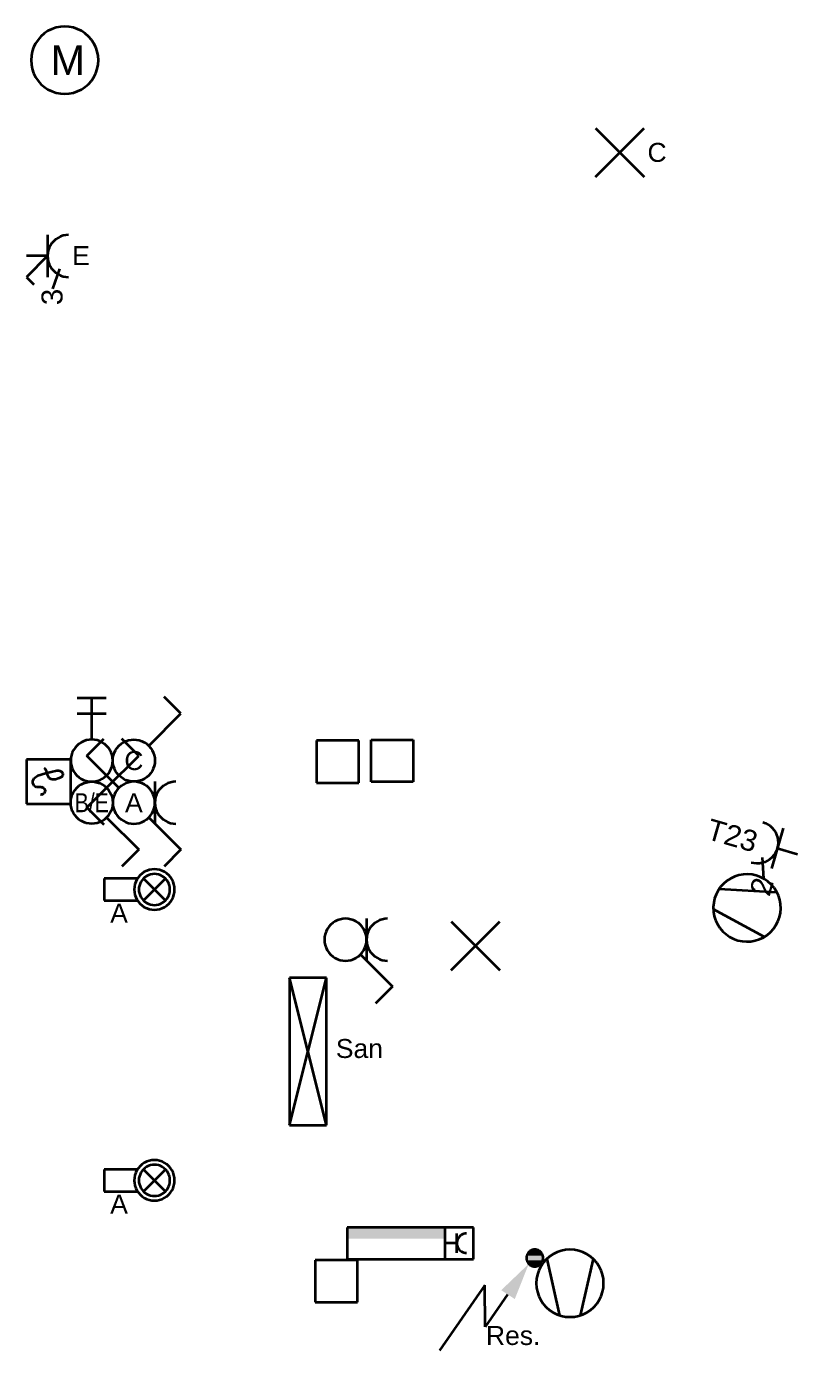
# Model space of a CAD drawing. Extents: x 800 to 1481, y 55 to 490.
# Drawn here: x 1266.3 to 1302.9, y 122.5 to 185.3 of the extents above; entities that cross this region are included whole.
import ezdxf

# ---------------------------------------------------------------- set-up
doc = ezdxf.new("R2010")
doc.units = 0
doc.layers.get('0').update_dxf_attribs({"lineweight": 18})
for name, color, linetype, lineweight, true_color in [('E_Kraft', 1, 'Continuous', 35, 0xff0000), ('E_Licht', 7, 'Continuous', 35, 0x0080ff), ('E_RTH', 5, 'Continuous', 35, 0x0000ff), ('E_Verteilung_HLKS', 5, 'Continuous', 35, 0x0000ff)]:
    doc.layers.add(name, color=color, linetype=linetype, lineweight=lineweight, true_color=true_color)
doc.styles.get("Standard").update_dxf_attribs({"font": 'arial.ttf'})

# ---------------------------------------------------------------- blocks, each defined once
blk = doc.blocks.new('Abzweigdose quadratisch (multi) UP-A0Q9B2HRAY', base_point=(1280.021, 124.756))
at = {"color": 0, "lineweight": -2}
for p, q in [((1280.021, 126.756), (1280.021, 124.756)), ((1282.021, 126.756), (1280.021, 126.756)), ((1282.021, 124.756), (1282.021, 126.756)), ((1280.021, 124.756), (1282.021, 124.756))]:
    blk.add_line(p, q, dxfattribs=at)
blk = doc.blocks.new('Ventilator-A0Q9B2HTAY', base_point=(1290.513, 124.056))
at = {"color": 0, "lineweight": -2}
for p, q in [((1291.313, 127.041), (1291.139, 126.925)), ((1291.501, 127.134), (1291.313, 127.041)), ((1291.699, 127.201), (1291.501, 127.134)), ((1291.904, 127.242), (1291.699, 127.201)), ((1292.113, 127.256), (1291.904, 127.242)), ((1292.322, 127.242), (1292.113, 127.256)), ((1292.527, 127.201), (1292.322, 127.242)), ((1292.725, 127.134), (1292.527, 127.201)), ((1292.913, 127.041), (1292.725, 127.134)), ((1293.087, 126.925), (1292.913, 127.041)), ((1290.727, 126.456), (1290.635, 126.268)), ((1290.844, 126.63), (1290.727, 126.456)), ((1290.982, 126.787), (1290.844, 126.63)), ((1291.139, 126.925), (1290.982, 126.787)), ((1291.018, 126.823), (1291.623, 124.133)), ((1293.208, 126.823), (1292.603, 124.133)), ((1293.244, 126.787), (1293.087, 126.925)), ((1293.382, 126.63), (1293.244, 126.787)), ((1293.499, 126.456), (1293.382, 126.63)), ((1293.591, 126.268), (1293.499, 126.456)), ((1290.527, 125.864), (1290.513, 125.656)), ((1290.567, 126.07), (1290.527, 125.864)), ((1290.635, 126.268), (1290.567, 126.07)), ((1293.658, 126.07), (1293.591, 126.268)), ((1293.699, 125.864), (1293.658, 126.07)), ((1293.713, 125.656), (1293.699, 125.864)), ((1290.513, 125.656), (1290.527, 125.447)), ((1290.527, 125.447), (1290.567, 125.242)), ((1290.567, 125.242), (1290.635, 125.043)), ((1293.591, 125.043), (1293.658, 125.242)), ((1293.658, 125.242), (1293.699, 125.447)), ((1293.699, 125.447), (1293.713, 125.656)), ((1290.635, 125.043), (1290.727, 124.856)), ((1290.727, 124.856), (1290.844, 124.682)), ((1290.844, 124.682), (1290.982, 124.524)), ((1290.982, 124.524), (1291.139, 124.386)), ((1293.087, 124.386), (1293.244, 124.524)), ((1293.244, 124.524), (1293.382, 124.682)), ((1293.382, 124.682), (1293.499, 124.856)), ((1293.499, 124.856), (1293.591, 125.043)), ((1291.139, 124.386), (1291.313, 124.27)), ((1291.313, 124.27), (1291.501, 124.177)), ((1291.501, 124.177), (1291.699, 124.11)), ((1291.699, 124.11), (1291.904, 124.069)), ((1291.904, 124.069), (1292.113, 124.056)), ((1292.113, 124.056), (1292.322, 124.069)), ((1292.322, 124.069), (1292.527, 124.11)), ((1292.527, 124.11), (1292.725, 124.177)), ((1292.725, 124.177), (1292.913, 124.27)), ((1292.913, 124.27), (1293.087, 124.386))]:
    blk.add_line(p, q, dxfattribs=at)
blk = doc.blocks.new('Elektroanschluss-A0Q9B2HVAY', base_point=(1285.913, 122.464))
at = {"color": 0, "lineweight": -2}
for p, q in [((1290.056, 126.959), (1290.046, 126.908)), ((1290.073, 127.009), (1290.056, 126.959)), ((1290.096, 127.056), (1290.073, 127.009)), ((1290.125, 127.099), (1290.096, 127.056)), ((1290.16, 127.138), (1290.125, 127.099)), ((1290.199, 127.173), (1290.16, 127.138)), ((1290.242, 127.202), (1290.199, 127.173)), ((1290.289, 127.225), (1290.242, 127.202)), ((1290.339, 127.242), (1290.289, 127.225)), ((1290.39, 127.252), (1290.339, 127.242)), ((1290.442, 127.256), (1290.39, 127.252)), ((1290.495, 127.252), (1290.442, 127.256)), ((1290.546, 127.242), (1290.495, 127.252)), ((1290.595, 127.225), (1290.546, 127.242)), ((1290.642, 127.202), (1290.595, 127.225)), ((1290.686, 127.173), (1290.642, 127.202)), ((1290.725, 127.138), (1290.686, 127.173)), ((1290.76, 127.099), (1290.725, 127.138)), ((1290.789, 127.056), (1290.76, 127.099)), ((1290.812, 127.009), (1290.789, 127.056)), ((1290.829, 126.959), (1290.812, 127.009)), ((1290.839, 126.908), (1290.829, 126.959)), ((1290.046, 126.908), (1290.042, 126.856)), ((1290.042, 126.856), (1290.046, 126.803)), ((1290.046, 126.803), (1290.056, 126.752)), ((1290.056, 126.752), (1290.073, 126.703)), ((1290.073, 126.703), (1290.096, 126.656)), ((1290.096, 126.656), (1290.125, 126.612)), ((1290.125, 126.612), (1290.16, 126.573)), ((1290.16, 126.573), (1290.199, 126.538)), ((1290.199, 126.538), (1290.242, 126.509)), ((1290.242, 126.509), (1290.289, 126.486)), ((1290.289, 126.486), (1290.339, 126.469)), ((1290.339, 126.469), (1290.39, 126.459)), ((1290.39, 126.459), (1290.442, 126.456)), ((1290.442, 126.456), (1290.495, 126.459)), ((1290.495, 126.459), (1290.546, 126.469)), ((1290.546, 126.469), (1290.595, 126.486)), ((1290.595, 126.486), (1290.642, 126.509)), ((1290.642, 126.509), (1290.686, 126.538)), ((1290.686, 126.538), (1290.725, 126.573)), ((1290.725, 126.573), (1290.76, 126.612)), ((1290.76, 126.612), (1290.789, 126.656)), ((1290.789, 126.656), (1290.812, 126.703)), ((1290.812, 126.703), (1290.829, 126.752)), ((1290.829, 126.752), (1290.839, 126.803)), ((1290.842, 126.856), (1290.839, 126.908)), ((1290.839, 126.803), (1290.842, 126.856)), ((1288.073, 125.565), (1285.913, 122.464)), ((1288.087, 123.589), (1288.073, 125.565)), ((1289.153, 125.119), (1288.087, 123.589))]:
    blk.add_line(p, q, dxfattribs=at)
for points in [[(1290.842, 126.856), (1290.042, 126.856), (1290.829, 126.959)], [(1290.042, 126.856), (1290.829, 126.959), (1290.056, 126.959)], [(1290.829, 126.959), (1290.056, 126.959), (1290.789, 127.056)], [(1290.056, 126.959), (1290.789, 127.056), (1290.096, 127.056)], [(1290.829, 126.959), (1290.056, 126.959), (1290.829, 126.959)], [(1290.056, 126.959), (1290.829, 126.959), (1290.056, 126.959)], [(1290.789, 127.056), (1290.096, 127.056), (1290.725, 127.138)], [(1290.096, 127.056), (1290.725, 127.138), (1290.16, 127.138)], [(1290.789, 127.056), (1290.096, 127.056), (1290.789, 127.056)], [(1290.096, 127.056), (1290.789, 127.056), (1290.096, 127.056)], [(1290.725, 127.138), (1290.16, 127.138), (1290.642, 127.202)], [(1290.16, 127.138), (1290.642, 127.202), (1290.242, 127.202)], [(1290.725, 127.138), (1290.16, 127.138), (1290.725, 127.138)], [(1290.16, 127.138), (1290.725, 127.138), (1290.16, 127.138)], [(1290.642, 127.202), (1290.242, 127.202), (1290.546, 127.242)], [(1290.242, 127.202), (1290.546, 127.242), (1290.339, 127.242)], [(1290.642, 127.202), (1290.242, 127.202), (1290.642, 127.202)], [(1290.242, 127.202), (1290.642, 127.202), (1290.242, 127.202)], [(1290.546, 127.242), (1290.339, 127.242), (1290.442, 127.256)], [(1290.546, 127.242), (1290.339, 127.242), (1290.546, 127.242)], [(1290.339, 127.242), (1290.546, 127.242), (1290.339, 127.242)], [(1289.662, 125.329), (1288.851, 125.329), (1290.158, 126.58)], [(1290.056, 126.752), (1290.842, 126.856), (1290.042, 126.856)], [(1290.842, 126.856), (1290.042, 126.856), (1290.842, 126.856)], [(1290.042, 126.856), (1290.842, 126.856), (1290.042, 126.856)], [(1290.829, 126.752), (1290.056, 126.752), (1290.842, 126.856)], [(1290.096, 126.656), (1290.829, 126.752), (1290.056, 126.752)], [(1290.829, 126.752), (1290.056, 126.752), (1290.829, 126.752)], [(1290.056, 126.752), (1290.829, 126.752), (1290.056, 126.752)], [(1290.789, 126.656), (1290.096, 126.656), (1290.829, 126.752)], [(1290.16, 126.573), (1290.789, 126.656), (1290.096, 126.656)], [(1290.789, 126.656), (1290.096, 126.656), (1290.789, 126.656)], [(1290.096, 126.656), (1290.789, 126.656), (1290.096, 126.656)], [(1290.725, 126.573), (1290.16, 126.573), (1290.789, 126.656)], [(1290.242, 126.509), (1290.725, 126.573), (1290.16, 126.573)], [(1290.725, 126.573), (1290.16, 126.573), (1290.725, 126.573)], [(1290.16, 126.573), (1290.725, 126.573), (1290.16, 126.573)], [(1290.642, 126.509), (1290.242, 126.509), (1290.725, 126.573)], [(1290.339, 126.469), (1290.642, 126.509), (1290.242, 126.509)], [(1290.642, 126.509), (1290.242, 126.509), (1290.642, 126.509)], [(1290.242, 126.509), (1290.642, 126.509), (1290.242, 126.509)], [(1290.546, 126.469), (1290.339, 126.469), (1290.642, 126.509)], [(1290.442, 126.456), (1290.546, 126.469), (1290.339, 126.469)], [(1290.546, 126.469), (1290.339, 126.469), (1290.546, 126.469)], [(1290.339, 126.469), (1290.546, 126.469), (1290.339, 126.469)], [(1289.493, 124.905), (1289.662, 125.329), (1288.851, 125.329)]]:
    blk.add_solid(points, dxfattribs=at)
blk = doc.blocks.new('Bauteilbeschriftung-A0Q9B2HXAY', base_point=(1288.125, 122.726))
at = {"color": 0, "linetype": 'ByBlock', "lineweight": -2, "ltscale": 0.35, "insert": (1288.124, 123.626), "char_height": 0.9, "attachment_point": 1}
blk.add_mtext('{\\fArial;Res.}', dxfattribs=at)
blk = doc.blocks.new('Spiegelschrank mit Steckdose R.-A0Q9B2HZAY', base_point=(1281.536, 126.806))
at = {"color": 0, "lineweight": -2}
for p, q in [((1287.536, 128.306), (1281.536, 128.306)), ((1281.536, 128.306), (1281.536, 126.806)), ((1286.186, 126.806), (1286.186, 128.306)), ((1287.536, 126.806), (1287.536, 128.306)), ((1286.736, 127.096), (1286.736, 128.015)), ((1286.74, 127.616), (1286.736, 127.556)), ((1286.752, 127.675), (1286.74, 127.616)), ((1286.771, 127.732), (1286.752, 127.675)), ((1286.797, 127.786), (1286.771, 127.732)), ((1286.831, 127.836), (1286.797, 127.786)), ((1286.871, 127.881), (1286.831, 127.836)), ((1286.916, 127.92), (1286.871, 127.881)), ((1286.966, 127.954), (1286.916, 127.92)), ((1287.02, 127.98), (1286.966, 127.954)), ((1287.077, 128), (1287.02, 127.98)), ((1287.136, 128.012), (1287.077, 128)), ((1287.196, 128.015), (1287.136, 128.012)), ((1286.736, 127.556), (1286.186, 127.556)), ((1286.736, 127.556), (1286.74, 127.496)), ((1286.74, 127.496), (1286.752, 127.437)), ((1286.752, 127.437), (1286.771, 127.38)), ((1286.771, 127.38), (1286.797, 127.326)), ((1286.797, 127.326), (1286.831, 127.276)), ((1286.831, 127.276), (1286.871, 127.23)), ((1286.871, 127.23), (1286.916, 127.191)), ((1286.916, 127.191), (1286.966, 127.157)), ((1286.966, 127.157), (1287.02, 127.131)), ((1287.02, 127.131), (1287.077, 127.111)), ((1287.077, 127.111), (1287.136, 127.1)), ((1287.136, 127.1), (1287.196, 127.096)), ((1281.536, 126.806), (1287.536, 126.806))]:
    blk.add_line(p, q, dxfattribs=at)
for points in [[(1286.186, 127.774), (1281.536, 127.774), (1286.186, 128.306)], [(1281.536, 127.774), (1286.186, 128.306), (1281.536, 128.306)], [(1286.186, 128.306), (1281.536, 128.306), (1281.536, 128.306)], [(1286.186, 127.774), (1286.186, 127.774), (1281.536, 127.774)]]:
    blk.add_solid(points, dxfattribs=at)
blk = doc.blocks.new('Deckenauslass-A0Q9B2ITAY', base_point=(1293.325, 178.169))
at = {"color": 0, "lineweight": -2}
for p, q in [((1293.325, 178.169), (1295.633, 180.477)), ((1293.325, 180.477), (1295.633, 178.169))]:
    blk.add_line(p, q, dxfattribs=at)
blk = doc.blocks.new('Bauteilbeschriftung-A0Q9B2IVAY', base_point=(1295.795, 178.883))
at = {"color": 0, "linetype": 'ByBlock', "lineweight": -2, "ltscale": 0.35, "insert": (1295.795, 179.783), "char_height": 0.9, "attachment_point": 1}
blk.add_mtext('{\\fArial;C}', dxfattribs=at)
blk = doc.blocks.new('Motor allgemein-A0Q9B2IXAY', base_point=(1266.524, 182.109))
at = {"color": 0, "linetype": 'ByBlock', "lineweight": -2, "ltscale": 0.35}
for p, q in [((1266.993, 184.84), (1266.855, 184.683)), ((1267.15, 184.978), (1266.993, 184.84)), ((1267.324, 185.095), (1267.15, 184.978)), ((1267.512, 185.187), (1267.324, 185.095)), ((1267.71, 185.254), (1267.512, 185.187)), ((1267.915, 185.295), (1267.71, 185.254)), ((1268.124, 185.309), (1267.915, 185.295)), ((1268.333, 185.295), (1268.124, 185.309)), ((1268.538, 185.254), (1268.333, 185.295)), ((1268.736, 185.187), (1268.538, 185.254)), ((1268.924, 185.095), (1268.736, 185.187)), ((1269.098, 184.978), (1268.924, 185.095)), ((1269.255, 184.84), (1269.098, 184.978)), ((1269.393, 184.683), (1269.255, 184.84)), ((1266.646, 184.321), (1266.578, 184.123)), ((1266.738, 184.509), (1266.646, 184.321)), ((1266.855, 184.683), (1266.738, 184.509)), ((1269.51, 184.509), (1269.393, 184.683)), ((1269.602, 184.321), (1269.51, 184.509)), ((1269.669, 184.123), (1269.602, 184.321)), ((1266.538, 183.918), (1266.524, 183.709)), ((1266.524, 183.709), (1266.538, 183.5)), ((1266.578, 184.123), (1266.538, 183.918)), ((1269.71, 183.918), (1269.669, 184.123)), ((1269.724, 183.709), (1269.71, 183.918)), ((1269.71, 183.5), (1269.724, 183.709)), ((1266.538, 183.5), (1266.578, 183.295)), ((1266.578, 183.295), (1266.646, 183.097)), ((1266.646, 183.097), (1266.738, 182.909)), ((1266.738, 182.909), (1266.855, 182.735)), ((1269.393, 182.735), (1269.51, 182.909)), ((1269.51, 182.909), (1269.602, 183.097)), ((1269.602, 183.097), (1269.669, 183.295)), ((1269.669, 183.295), (1269.71, 183.5)), ((1266.855, 182.735), (1266.993, 182.578)), ((1266.993, 182.578), (1267.15, 182.44)), ((1267.15, 182.44), (1267.324, 182.323)), ((1267.324, 182.323), (1267.512, 182.231)), ((1268.736, 182.231), (1268.924, 182.323)), ((1268.924, 182.323), (1269.098, 182.44)), ((1269.098, 182.44), (1269.255, 182.578)), ((1269.255, 182.578), (1269.393, 182.735)), ((1267.512, 182.231), (1267.71, 182.164)), ((1267.71, 182.164), (1267.915, 182.123)), ((1267.915, 182.123), (1268.124, 182.109)), ((1268.124, 182.109), (1268.333, 182.123)), ((1268.333, 182.123), (1268.538, 182.164)), ((1268.538, 182.164), (1268.736, 182.231))]:
    blk.add_line(p, q, dxfattribs=at)
at = {"color": 0, "linetype": 'ByBlock', "lineweight": -2, "ltscale": 0.35, "insert": (1267.454, 184.409), "char_height": 1.4, "attachment_point": 1}
blk.add_mtext('{\\fArial;M}', dxfattribs=at)
blk = doc.blocks.new('LED-Deckenleuchte mit Trafotunnel-A0Q9B2JJAY', base_point=(1270.001, 143.386))
at = {"color": 0, "linetype": 'ByBlock', "lineweight": -2, "ltscale": 0.35}
for p, q in [((1271.9, 145.178), (1271.796, 145.108)), ((1272.013, 145.234), (1271.9, 145.178)), ((1272.132, 145.274), (1272.013, 145.234)), ((1272.255, 145.298), (1272.132, 145.274)), ((1272.38, 145.307), (1272.255, 145.298)), ((1272.506, 145.298), (1272.38, 145.307)), ((1272.629, 145.274), (1272.506, 145.298)), ((1272.748, 145.234), (1272.629, 145.274)), ((1272.861, 145.178), (1272.748, 145.234)), ((1272.965, 145.108), (1272.861, 145.178)), ((1271.575, 144.869), (1270.001, 144.869)), ((1270.001, 144.869), (1270.001, 143.824)), ((1271.453, 144.595), (1271.428, 144.472)), ((1271.493, 144.714), (1271.453, 144.595)), ((1271.549, 144.827), (1271.493, 144.714)), ((1271.619, 144.931), (1271.549, 144.827)), ((1271.701, 145.025), (1271.619, 144.931)), ((1271.698, 144.629), (1271.667, 144.538)), ((1271.741, 144.716), (1271.698, 144.629)), ((1271.796, 145.108), (1271.701, 145.025)), ((1271.795, 144.796), (1271.741, 144.716)), ((1271.858, 144.869), (1271.795, 144.796)), ((1271.931, 144.932), (1271.858, 144.869)), ((1271.858, 144.869), (1272.903, 143.824)), ((1271.858, 143.824), (1272.903, 144.869)), ((1272.011, 144.986), (1271.931, 144.932)), ((1272.098, 145.029), (1272.011, 144.986)), ((1272.189, 145.06), (1272.098, 145.029)), ((1272.284, 145.079), (1272.189, 145.06)), ((1272.38, 145.085), (1272.284, 145.079)), ((1272.477, 145.079), (1272.38, 145.085)), ((1272.572, 145.06), (1272.477, 145.079)), ((1272.663, 145.029), (1272.572, 145.06)), ((1272.75, 144.986), (1272.663, 145.029)), ((1272.83, 144.932), (1272.75, 144.986)), ((1272.903, 144.869), (1272.83, 144.932)), ((1272.966, 144.796), (1272.903, 144.869)), ((1273.059, 145.025), (1272.965, 145.108)), ((1273.02, 144.716), (1272.966, 144.796)), ((1273.063, 144.629), (1273.02, 144.716)), ((1273.142, 144.931), (1273.059, 145.025)), ((1273.094, 144.538), (1273.063, 144.629)), ((1273.212, 144.827), (1273.142, 144.931)), ((1273.268, 144.714), (1273.212, 144.827)), ((1273.308, 144.595), (1273.268, 144.714)), ((1273.332, 144.472), (1273.308, 144.595)), ((1271.428, 144.472), (1271.42, 144.346)), ((1271.42, 144.346), (1271.428, 144.221)), ((1271.428, 144.221), (1271.453, 144.098)), ((1271.453, 144.098), (1271.493, 143.979)), ((1271.493, 143.979), (1271.549, 143.866)), ((1271.648, 144.443), (1271.642, 144.346)), ((1271.642, 144.346), (1271.648, 144.25)), ((1271.667, 144.538), (1271.648, 144.443)), ((1271.648, 144.25), (1271.667, 144.155)), ((1271.667, 144.155), (1271.698, 144.064)), ((1271.698, 144.064), (1271.741, 143.977)), ((1271.741, 143.977), (1271.795, 143.897)), ((1272.966, 143.897), (1273.02, 143.977)), ((1273.02, 143.977), (1273.063, 144.064)), ((1273.063, 144.064), (1273.094, 144.155)), ((1273.113, 144.443), (1273.094, 144.538)), ((1273.094, 144.155), (1273.113, 144.25)), ((1273.119, 144.346), (1273.113, 144.443)), ((1273.113, 144.25), (1273.119, 144.346)), ((1273.212, 143.866), (1273.268, 143.979)), ((1273.268, 143.979), (1273.308, 144.098)), ((1273.308, 144.098), (1273.332, 144.221)), ((1273.341, 144.346), (1273.332, 144.472)), ((1273.332, 144.221), (1273.341, 144.346)), ((1270.001, 143.824), (1271.575, 143.824)), ((1271.549, 143.866), (1271.619, 143.762)), ((1271.619, 143.762), (1271.701, 143.667)), ((1271.701, 143.667), (1271.796, 143.585)), ((1271.795, 143.897), (1271.858, 143.824)), ((1271.796, 143.585), (1271.9, 143.515)), ((1271.858, 143.824), (1271.931, 143.761)), ((1271.9, 143.515), (1272.013, 143.459)), ((1271.931, 143.761), (1272.011, 143.707)), ((1272.011, 143.707), (1272.098, 143.664)), ((1272.013, 143.459), (1272.132, 143.419)), ((1272.098, 143.664), (1272.189, 143.633)), ((1272.132, 143.419), (1272.255, 143.394)), ((1272.189, 143.633), (1272.284, 143.614)), ((1272.255, 143.394), (1272.38, 143.386)), ((1272.284, 143.614), (1272.38, 143.608)), ((1272.38, 143.608), (1272.477, 143.614)), ((1272.38, 143.386), (1272.506, 143.394)), ((1272.477, 143.614), (1272.572, 143.633)), ((1272.506, 143.394), (1272.629, 143.419)), ((1272.572, 143.633), (1272.663, 143.664)), ((1272.629, 143.419), (1272.748, 143.459)), ((1272.663, 143.664), (1272.75, 143.707)), ((1272.748, 143.459), (1272.861, 143.515)), ((1272.75, 143.707), (1272.83, 143.761)), ((1272.83, 143.761), (1272.903, 143.824)), ((1272.861, 143.515), (1272.965, 143.585)), ((1272.903, 143.824), (1272.966, 143.897)), ((1272.965, 143.585), (1273.059, 143.667)), ((1273.059, 143.667), (1273.142, 143.762)), ((1273.142, 143.762), (1273.212, 143.866))]:
    blk.add_line(p, q, dxfattribs=at)
blk = doc.blocks.new('Bauteilbeschriftung-A0Q9B2JLAY', base_point=(1270.282, 142.771))
at = {"color": 0, "linetype": 'ByBlock', "lineweight": -2, "ltscale": 0.35, "insert": (1270.282, 143.671), "char_height": 0.9, "attachment_point": 1}
blk.add_mtext('{\\fArial;A}', dxfattribs=at)
blk = doc.blocks.new('LED-Deckenleuchte mit Trafotunnel-A0Q9B2JNAY', base_point=(1270.001, 129.581))
at = {"color": 0, "linetype": 'ByBlock', "lineweight": -2, "ltscale": 0.35}
for p, q in [((1271.9, 131.373), (1271.796, 131.303)), ((1272.013, 131.428), (1271.9, 131.373)), ((1272.132, 131.469), (1272.013, 131.428)), ((1272.255, 131.493), (1272.132, 131.469)), ((1272.38, 131.501), (1272.255, 131.493)), ((1272.506, 131.493), (1272.38, 131.501)), ((1272.629, 131.469), (1272.506, 131.493)), ((1272.748, 131.428), (1272.629, 131.469)), ((1272.861, 131.373), (1272.748, 131.428)), ((1272.965, 131.303), (1272.861, 131.373)), ((1271.575, 131.063), (1270.001, 131.063)), ((1270.001, 131.063), (1270.001, 130.019)), ((1271.453, 130.79), (1271.428, 130.667)), ((1271.493, 130.909), (1271.453, 130.79)), ((1271.549, 131.021), (1271.493, 130.909)), ((1271.619, 131.126), (1271.549, 131.021)), ((1271.701, 131.22), (1271.619, 131.126)), ((1271.667, 130.732), (1271.648, 130.638)), ((1271.698, 130.824), (1271.667, 130.732)), ((1271.741, 130.91), (1271.698, 130.824)), ((1271.796, 131.303), (1271.701, 131.22)), ((1271.795, 130.991), (1271.741, 130.91)), ((1271.858, 131.063), (1271.795, 130.991)), ((1271.931, 131.127), (1271.858, 131.063)), ((1271.858, 131.063), (1272.903, 130.019)), ((1271.858, 130.019), (1272.903, 131.063)), ((1272.011, 131.181), (1271.931, 131.127)), ((1272.098, 131.224), (1272.011, 131.181)), ((1272.189, 131.255), (1272.098, 131.224)), ((1272.284, 131.273), (1272.189, 131.255)), ((1272.38, 131.28), (1272.284, 131.273)), ((1272.477, 131.273), (1272.38, 131.28)), ((1272.572, 131.255), (1272.477, 131.273)), ((1272.663, 131.224), (1272.572, 131.255)), ((1272.75, 131.181), (1272.663, 131.224)), ((1272.83, 131.127), (1272.75, 131.181)), ((1272.903, 131.063), (1272.83, 131.127)), ((1272.966, 130.991), (1272.903, 131.063)), ((1273.059, 131.22), (1272.965, 131.303)), ((1273.02, 130.91), (1272.966, 130.991)), ((1273.063, 130.824), (1273.02, 130.91)), ((1273.142, 131.126), (1273.059, 131.22)), ((1273.094, 130.732), (1273.063, 130.824)), ((1273.113, 130.638), (1273.094, 130.732)), ((1273.212, 131.021), (1273.142, 131.126)), ((1273.268, 130.909), (1273.212, 131.021)), ((1273.308, 130.79), (1273.268, 130.909)), ((1273.332, 130.667), (1273.308, 130.79)), ((1271.428, 130.667), (1271.42, 130.541)), ((1271.42, 130.541), (1271.428, 130.416)), ((1271.428, 130.416), (1271.453, 130.293)), ((1271.453, 130.293), (1271.493, 130.174)), ((1271.493, 130.174), (1271.549, 130.061)), ((1271.648, 130.638), (1271.642, 130.541)), ((1271.642, 130.541), (1271.648, 130.445)), ((1271.648, 130.445), (1271.667, 130.35)), ((1271.667, 130.35), (1271.698, 130.259)), ((1271.698, 130.259), (1271.741, 130.172)), ((1271.741, 130.172), (1271.795, 130.092)), ((1271.795, 130.092), (1271.858, 130.019)), ((1272.903, 130.019), (1272.966, 130.092)), ((1272.966, 130.092), (1273.02, 130.172)), ((1273.02, 130.172), (1273.063, 130.259)), ((1273.063, 130.259), (1273.094, 130.35)), ((1273.094, 130.35), (1273.113, 130.445)), ((1273.119, 130.541), (1273.113, 130.638)), ((1273.113, 130.445), (1273.119, 130.541)), ((1273.212, 130.061), (1273.268, 130.174)), ((1273.268, 130.174), (1273.308, 130.293)), ((1273.308, 130.293), (1273.332, 130.416)), ((1273.341, 130.541), (1273.332, 130.667)), ((1273.332, 130.416), (1273.341, 130.541)), ((1270.001, 130.019), (1271.575, 130.019)), ((1271.549, 130.061), (1271.619, 129.957)), ((1271.619, 129.957), (1271.701, 129.862)), ((1271.701, 129.862), (1271.796, 129.779)), ((1271.796, 129.779), (1271.9, 129.71)), ((1271.858, 130.019), (1271.931, 129.955)), ((1271.9, 129.71), (1272.013, 129.654)), ((1271.931, 129.955), (1272.011, 129.902)), ((1272.011, 129.902), (1272.098, 129.859)), ((1272.013, 129.654), (1272.132, 129.614)), ((1272.098, 129.859), (1272.189, 129.828)), ((1272.132, 129.614), (1272.255, 129.589)), ((1272.189, 129.828), (1272.284, 129.809)), ((1272.255, 129.589), (1272.38, 129.581)), ((1272.284, 129.809), (1272.38, 129.803)), ((1272.38, 129.803), (1272.477, 129.809)), ((1272.38, 129.581), (1272.506, 129.589)), ((1272.477, 129.809), (1272.572, 129.828)), ((1272.506, 129.589), (1272.629, 129.614)), ((1272.572, 129.828), (1272.663, 129.859)), ((1272.629, 129.614), (1272.748, 129.654)), ((1272.663, 129.859), (1272.75, 129.902)), ((1272.748, 129.654), (1272.861, 129.71)), ((1272.75, 129.902), (1272.83, 129.955)), ((1272.83, 129.955), (1272.903, 130.019)), ((1272.861, 129.71), (1272.965, 129.779)), ((1272.965, 129.779), (1273.059, 129.862)), ((1273.059, 129.862), (1273.142, 129.957)), ((1273.142, 129.957), (1273.212, 130.061))]:
    blk.add_line(p, q, dxfattribs=at)
blk = doc.blocks.new('Bauteilbeschriftung-A0Q9B2JPAY', base_point=(1270.282, 128.966))
at = {"color": 0, "linetype": 'ByBlock', "lineweight": -2, "ltscale": 0.35, "insert": (1270.282, 129.866), "char_height": 0.9, "attachment_point": 1}
blk.add_mtext('{\\fArial;A}', dxfattribs=at)
blk = doc.blocks.new('Temperaturmelder_ UP-A0Q9B2K1AY', base_point=(1266.305, 148.415))
at = {"color": 0, "linetype": 'ByBlock', "lineweight": -2, "ltscale": 0.35}
for p, q in [((1266.305, 150.515), (1266.305, 148.415)), ((1268.405, 150.515), (1266.305, 150.515)), ((1268.405, 148.415), (1268.405, 150.515)), ((1266.605, 149.51), (1266.665, 149.63)), ((1266.665, 149.63), (1266.845, 149.75)), ((1266.845, 149.75), (1267.205, 149.87)), ((1267.205, 150.05), (1267.145, 150.11)), ((1267.265, 149.93), (1267.205, 150.05)), ((1267.205, 149.87), (1267.745, 149.99)), ((1267.325, 149.75), (1267.265, 149.93)), ((1267.385, 149.63), (1267.325, 149.75)), ((1267.505, 149.57), (1267.385, 149.63)), ((1267.865, 149.63), (1267.685, 149.57)), ((1267.745, 149.99), (1267.865, 149.99)), ((1267.865, 149.99), (1267.985, 149.93)), ((1267.985, 149.69), (1267.865, 149.63)), ((1267.985, 149.93), (1268.029, 149.844)), ((1268.029, 149.777), (1267.985, 149.69)), ((1268.029, 149.844), (1268.033, 149.835)), ((1268.033, 149.786), (1268.029, 149.777)), ((1268.033, 149.835), (1268.035, 149.825)), ((1268.035, 149.796), (1268.033, 149.786)), ((1268.035, 149.825), (1268.036, 149.815)), ((1268.036, 149.805), (1268.035, 149.796)), ((1268.036, 149.815), (1268.036, 149.805)), ((1266.605, 149.39), (1266.605, 149.51)), ((1266.665, 149.27), (1266.605, 149.39)), ((1266.785, 149.21), (1266.665, 149.27)), ((1267.008, 149.21), (1266.785, 149.21)), ((1267.008, 149.21), (1267.016, 149.21)), ((1267.016, 149.21), (1267.025, 149.208)), ((1267.025, 149.208), (1267.033, 149.206)), ((1267.033, 149.206), (1267.041, 149.202)), ((1267.129, 149.159), (1267.041, 149.202)), ((1267.129, 149.159), (1267.135, 149.155)), ((1267.135, 149.155), (1267.141, 149.151)), ((1267.141, 149.151), (1267.146, 149.146)), ((1267.146, 149.146), (1267.15, 149.14)), ((1267.15, 149.14), (1267.154, 149.134)), ((1267.193, 149.056), (1267.154, 149.134)), ((1267.154, 148.927), (1267.193, 149.005)), ((1267.193, 149.056), (1267.196, 149.049)), ((1267.196, 149.012), (1267.193, 149.005)), ((1267.196, 149.049), (1267.198, 149.041)), ((1267.198, 149.019), (1267.196, 149.012)), ((1267.198, 149.041), (1267.199, 149.034)), ((1267.199, 149.027), (1267.198, 149.019)), ((1267.199, 149.034), (1267.199, 149.027)), ((1267.685, 149.57), (1267.505, 149.57)), ((1266.305, 148.415), (1268.405, 148.415)), ((1266.965, 148.85), (1267.008, 148.85)), ((1267.016, 148.851), (1267.008, 148.85)), ((1267.025, 148.852), (1267.016, 148.851)), ((1267.033, 148.855), (1267.025, 148.852)), ((1267.041, 148.858), (1267.033, 148.855)), ((1267.041, 148.858), (1267.129, 148.902)), ((1267.135, 148.906), (1267.129, 148.902)), ((1267.141, 148.91), (1267.135, 148.906)), ((1267.146, 148.915), (1267.141, 148.91)), ((1267.15, 148.921), (1267.146, 148.915)), ((1267.154, 148.927), (1267.15, 148.921))]:
    blk.add_line(p, q, dxfattribs=at)
blk = doc.blocks.new('Storentaster_ UP-A0Q9B2K3AY', base_point=(1268.405, 149.465))
at = {"color": 0, "lineweight": -2}
for p, q in [((1268.715, 153.441), (1270.095, 153.441)), ((1269.405, 151.465), (1269.405, 153.441)), ((1268.715, 152.7), (1270.095, 152.7)), ((1269.405, 151.465), (1269.275, 151.457)), ((1269.536, 151.457), (1269.405, 151.465)), ((1268.482, 150.848), (1268.44, 150.724)), ((1268.539, 150.965), (1268.482, 150.848)), ((1268.612, 151.074), (1268.539, 150.965)), ((1268.698, 151.172), (1268.612, 151.074)), ((1268.797, 151.259), (1268.698, 151.172)), ((1268.905, 151.331), (1268.797, 151.259)), ((1269.023, 151.389), (1268.905, 151.331)), ((1269.147, 151.431), (1269.023, 151.389)), ((1269.275, 151.457), (1269.147, 151.431)), ((1269.664, 151.431), (1269.536, 151.457)), ((1269.788, 151.389), (1269.664, 151.431)), ((1269.905, 151.331), (1269.788, 151.389)), ((1270.014, 151.259), (1269.905, 151.331)), ((1270.113, 151.172), (1270.014, 151.259)), ((1270.199, 151.074), (1270.113, 151.172)), ((1270.271, 150.965), (1270.199, 151.074)), ((1270.329, 150.848), (1270.271, 150.965)), ((1270.371, 150.724), (1270.329, 150.848)), ((1268.414, 150.596), (1268.405, 150.465)), ((1268.405, 150.465), (1268.414, 150.335)), ((1268.44, 150.724), (1268.414, 150.596)), ((1268.414, 150.335), (1268.44, 150.207)), ((1268.44, 150.207), (1268.482, 150.083)), ((1270.329, 150.083), (1270.371, 150.207)), ((1270.397, 150.596), (1270.371, 150.724)), ((1270.371, 150.207), (1270.397, 150.335)), ((1270.405, 150.465), (1270.397, 150.596)), ((1270.397, 150.335), (1270.405, 150.465)), ((1268.482, 150.083), (1268.539, 149.965)), ((1268.539, 149.965), (1268.612, 149.857)), ((1268.612, 149.857), (1268.698, 149.758)), ((1268.698, 149.758), (1268.797, 149.672)), ((1268.797, 149.672), (1268.905, 149.599)), ((1268.905, 149.599), (1269.023, 149.542)), ((1269.788, 149.542), (1269.905, 149.599)), ((1269.905, 149.599), (1270.014, 149.672)), ((1270.014, 149.672), (1270.113, 149.758)), ((1270.113, 149.758), (1270.199, 149.857)), ((1270.199, 149.857), (1270.271, 149.965)), ((1270.271, 149.965), (1270.329, 150.083)), ((1269.023, 149.542), (1269.147, 149.499)), ((1269.147, 149.499), (1269.275, 149.474)), ((1269.275, 149.474), (1269.405, 149.465)), ((1269.405, 149.465), (1269.536, 149.474)), ((1269.536, 149.474), (1269.664, 149.499)), ((1269.664, 149.499), (1269.788, 149.542))]:
    blk.add_line(p, q, dxfattribs=at)
blk = doc.blocks.new('Schalter_ Schema 3_ UP-A0Q9B2K5AY', base_point=(1269.177, 147.439))
at = {"color": 0, "linetype": 'ByBlock', "lineweight": -2, "ltscale": 0.35}
for p, q in [((1273.634, 152.694), (1272.836, 153.491)), ((1272.112, 151.172), (1273.634, 152.694)), ((1271.275, 151.457), (1271.405, 151.465)), ((1271.405, 151.465), (1271.536, 151.457)), ((1270.44, 150.724), (1270.482, 150.848)), ((1270.482, 150.848), (1270.539, 150.965)), ((1270.539, 150.965), (1270.612, 151.074)), ((1270.612, 151.074), (1270.698, 151.172)), ((1270.698, 151.172), (1270.797, 151.259)), ((1270.797, 151.259), (1270.905, 151.331)), ((1270.905, 151.331), (1271.023, 151.389)), ((1271.023, 151.389), (1271.147, 151.431)), ((1271.147, 151.431), (1271.275, 151.457)), ((1271.536, 151.457), (1271.664, 151.431)), ((1271.664, 151.431), (1271.788, 151.389)), ((1271.788, 151.389), (1271.905, 151.331)), ((1271.905, 151.331), (1272.014, 151.259)), ((1272.014, 151.259), (1272.113, 151.172)), ((1272.113, 151.172), (1272.199, 151.074)), ((1272.199, 151.074), (1272.271, 150.965)), ((1272.271, 150.965), (1272.329, 150.848)), ((1272.329, 150.848), (1272.371, 150.724)), ((1270.405, 150.465), (1270.414, 150.596)), ((1270.414, 150.335), (1270.405, 150.465)), ((1270.414, 150.596), (1270.44, 150.724)), ((1270.44, 150.207), (1270.414, 150.335)), ((1270.482, 150.083), (1270.44, 150.207)), ((1272.371, 150.207), (1272.329, 150.083)), ((1272.371, 150.724), (1272.397, 150.596)), ((1272.397, 150.335), (1272.371, 150.207)), ((1272.397, 150.596), (1272.405, 150.465)), ((1272.405, 150.465), (1272.397, 150.335)), ((1270.698, 149.758), (1269.177, 148.237)), ((1270.539, 149.965), (1270.482, 150.083)), ((1270.612, 149.857), (1270.539, 149.965)), ((1270.698, 149.758), (1270.612, 149.857)), ((1270.797, 149.672), (1270.698, 149.758)), ((1270.905, 149.599), (1270.797, 149.672)), ((1271.023, 149.542), (1270.905, 149.599)), ((1271.905, 149.599), (1271.788, 149.542)), ((1272.014, 149.672), (1271.905, 149.599)), ((1272.113, 149.758), (1272.014, 149.672)), ((1272.199, 149.857), (1272.113, 149.758)), ((1272.271, 149.965), (1272.199, 149.857)), ((1272.329, 150.083), (1272.271, 149.965)), ((1271.147, 149.499), (1271.023, 149.542)), ((1271.275, 149.474), (1271.147, 149.499)), ((1271.405, 149.465), (1271.275, 149.474)), ((1271.536, 149.474), (1271.405, 149.465)), ((1271.664, 149.499), (1271.536, 149.474)), ((1271.788, 149.542), (1271.664, 149.499)), ((1269.177, 148.237), (1269.974, 147.439))]:
    blk.add_line(p, q, dxfattribs=at)
blk = doc.blocks.new('Bauteilbeschriftung-A0Q9B2K7AY', base_point=(1270.952, 150.015))
at = {"color": 0, "linetype": 'ByBlock', "lineweight": -2, "ltscale": 0.35, "insert": (1270.952, 150.915), "char_height": 0.9, "attachment_point": 1}
blk.add_mtext('{\\fArial;C}', dxfattribs=at)
blk = doc.blocks.new('Schalter_ Schema 1_ UP-A0Q9B2K9AY', base_point=(1268.405, 145.439))
at = {"color": 0, "linetype": 'ByBlock', "lineweight": -2, "ltscale": 0.35}
for p, q in [((1271.634, 150.694), (1270.836, 151.491)), ((1270.112, 149.172), (1271.634, 150.694)), ((1268.482, 148.848), (1268.539, 148.965)), ((1268.539, 148.965), (1268.612, 149.074)), ((1268.612, 149.074), (1268.698, 149.172)), ((1268.698, 149.172), (1268.797, 149.259)), ((1268.797, 149.259), (1268.905, 149.331)), ((1268.905, 149.331), (1269.023, 149.389)), ((1269.023, 149.389), (1269.147, 149.431)), ((1269.147, 149.431), (1269.275, 149.457)), ((1269.275, 149.457), (1269.405, 149.465)), ((1269.405, 149.465), (1269.536, 149.457)), ((1269.536, 149.457), (1269.664, 149.431)), ((1269.664, 149.431), (1269.788, 149.389)), ((1269.788, 149.389), (1269.905, 149.331)), ((1269.905, 149.331), (1270.014, 149.259)), ((1270.014, 149.259), (1270.113, 149.172)), ((1270.113, 149.172), (1270.199, 149.074)), ((1270.199, 149.074), (1270.271, 148.965)), ((1270.271, 148.965), (1270.329, 148.848)), ((1268.405, 148.465), (1268.414, 148.596)), ((1268.414, 148.335), (1268.405, 148.465)), ((1268.414, 148.596), (1268.44, 148.724)), ((1268.44, 148.207), (1268.414, 148.335)), ((1268.44, 148.724), (1268.482, 148.848)), ((1270.329, 148.848), (1270.371, 148.724)), ((1270.371, 148.724), (1270.397, 148.596)), ((1270.397, 148.335), (1270.371, 148.207)), ((1270.397, 148.596), (1270.405, 148.465)), ((1270.405, 148.465), (1270.397, 148.335)), ((1268.482, 148.083), (1268.44, 148.207)), ((1268.539, 147.965), (1268.482, 148.083)), ((1268.612, 147.857), (1268.539, 147.965)), ((1268.698, 147.758), (1268.612, 147.857)), ((1268.797, 147.672), (1268.698, 147.758)), ((1270.113, 147.758), (1270.014, 147.672)), ((1270.112, 147.758), (1271.634, 146.237)), ((1270.199, 147.857), (1270.113, 147.758)), ((1270.271, 147.965), (1270.199, 147.857)), ((1270.329, 148.083), (1270.271, 147.965)), ((1270.371, 148.207), (1270.329, 148.083)), ((1268.905, 147.599), (1268.797, 147.672)), ((1269.023, 147.542), (1268.905, 147.599)), ((1269.147, 147.499), (1269.023, 147.542)), ((1269.275, 147.474), (1269.147, 147.499)), ((1269.405, 147.465), (1269.275, 147.474)), ((1269.536, 147.474), (1269.405, 147.465)), ((1269.664, 147.499), (1269.536, 147.474)), ((1269.788, 147.542), (1269.664, 147.499)), ((1269.905, 147.599), (1269.788, 147.542)), ((1270.014, 147.672), (1269.905, 147.599)), ((1271.634, 146.237), (1270.836, 145.439))]:
    blk.add_line(p, q, dxfattribs=at)
blk = doc.blocks.new('Bauteilbeschriftung-A0Q9B2KBAY', base_point=(1268.595, 148.015))
at = {"color": 0, "linetype": 'ByBlock', "lineweight": -2, "ltscale": 0.35, "insert": (1268.595, 148.915), "char_height": 0.9, "attachment_point": 1}
blk.add_mtext('{\\W0.8;\\fArial;B/E}', dxfattribs=at)
blk = doc.blocks.new('Schalter-Schema3_Steckdose T13_ Gr.1_ UP-A0Q9B2KHAY', base_point=(1269.177, 145.439))
at = {"color": 0, "lineweight": -2}
for p, q in [((1269.177, 150.694), (1269.974, 151.491)), ((1270.698, 149.172), (1269.177, 150.694)), ((1270.539, 148.965), (1270.482, 148.848)), ((1270.612, 149.074), (1270.539, 148.965)), ((1270.698, 149.172), (1270.612, 149.074)), ((1270.797, 149.259), (1270.698, 149.172)), ((1270.905, 149.331), (1270.797, 149.259)), ((1271.023, 149.389), (1270.905, 149.331)), ((1271.147, 149.431), (1271.023, 149.389)), ((1271.275, 149.457), (1271.147, 149.431)), ((1271.405, 149.465), (1271.275, 149.457)), ((1271.536, 149.457), (1271.405, 149.465)), ((1271.664, 149.431), (1271.536, 149.457)), ((1271.788, 149.389), (1271.664, 149.431)), ((1271.905, 149.331), (1271.788, 149.389)), ((1272.014, 149.259), (1271.905, 149.331)), ((1272.113, 149.172), (1272.014, 149.259)), ((1272.199, 149.074), (1272.113, 149.172)), ((1272.271, 148.965), (1272.199, 149.074)), ((1272.329, 148.848), (1272.271, 148.965)), ((1272.405, 149.465), (1272.405, 147.465)), ((1272.539, 148.965), (1272.482, 148.848)), ((1272.612, 149.074), (1272.539, 148.965)), ((1272.698, 149.172), (1272.612, 149.074)), ((1272.797, 149.259), (1272.698, 149.172)), ((1272.905, 149.331), (1272.797, 149.259)), ((1273.023, 149.389), (1272.905, 149.331)), ((1273.147, 149.431), (1273.023, 149.389)), ((1273.275, 149.457), (1273.147, 149.431)), ((1273.405, 149.465), (1273.275, 149.457)), ((1270.414, 148.596), (1270.405, 148.465)), ((1270.405, 148.465), (1270.414, 148.335)), ((1270.44, 148.724), (1270.414, 148.596)), ((1270.414, 148.335), (1270.44, 148.207)), ((1270.482, 148.848), (1270.44, 148.724)), ((1272.371, 148.724), (1272.329, 148.848)), ((1272.397, 148.596), (1272.371, 148.724)), ((1272.371, 148.207), (1272.397, 148.335)), ((1272.405, 148.465), (1272.397, 148.596)), ((1272.397, 148.335), (1272.405, 148.465)), ((1272.414, 148.596), (1272.405, 148.465)), ((1272.405, 148.465), (1272.414, 148.335)), ((1272.44, 148.724), (1272.414, 148.596)), ((1272.414, 148.335), (1272.44, 148.207)), ((1272.482, 148.848), (1272.44, 148.724)), ((1270.44, 148.207), (1270.482, 148.083)), ((1270.482, 148.083), (1270.539, 147.965)), ((1270.539, 147.965), (1270.612, 147.857)), ((1270.612, 147.857), (1270.698, 147.758)), ((1270.698, 147.758), (1270.797, 147.672)), ((1272.014, 147.672), (1272.113, 147.758)), ((1272.112, 147.758), (1273.634, 146.237)), ((1272.113, 147.758), (1272.199, 147.857)), ((1272.199, 147.857), (1272.271, 147.965)), ((1272.271, 147.965), (1272.329, 148.083)), ((1272.329, 148.083), (1272.371, 148.207)), ((1272.44, 148.207), (1272.482, 148.083)), ((1272.482, 148.083), (1272.539, 147.965)), ((1272.539, 147.965), (1272.612, 147.857)), ((1272.612, 147.857), (1272.698, 147.758)), ((1272.698, 147.758), (1272.797, 147.672)), ((1270.797, 147.672), (1270.905, 147.599)), ((1270.905, 147.599), (1271.023, 147.542)), ((1271.023, 147.542), (1271.147, 147.499)), ((1271.147, 147.499), (1271.275, 147.474)), ((1271.275, 147.474), (1271.405, 147.465)), ((1271.405, 147.465), (1271.536, 147.474)), ((1271.536, 147.474), (1271.664, 147.499)), ((1271.664, 147.499), (1271.788, 147.542)), ((1271.788, 147.542), (1271.905, 147.599)), ((1271.905, 147.599), (1272.014, 147.672)), ((1272.797, 147.672), (1272.905, 147.599)), ((1272.905, 147.599), (1273.023, 147.542)), ((1273.023, 147.542), (1273.147, 147.499)), ((1273.147, 147.499), (1273.275, 147.474)), ((1273.275, 147.474), (1273.405, 147.465)), ((1273.634, 146.237), (1272.836, 145.439))]:
    blk.add_line(p, q, dxfattribs=at)
blk = doc.blocks.new('Bauteilbeschriftung-A0Q9B2KJAY', base_point=(1270.986, 148.015))
at = {"color": 0, "linetype": 'ByBlock', "lineweight": -2, "ltscale": 0.35, "insert": (1270.986, 148.915), "char_height": 0.9, "attachment_point": 1}
blk.add_mtext('{\\fArial;A}', dxfattribs=at)
blk = doc.blocks.new('Abzweigdose quadratisch (multi) UP-A0Q9B2MFAY', base_point=(1282.667, 149.452))
at = {"color": 0, "lineweight": -2}
for p, q in [((1282.667, 151.452), (1284.667, 151.454)), ((1282.669, 149.452), (1282.667, 151.452)), ((1284.667, 151.454), (1284.669, 149.454)), ((1284.669, 149.454), (1282.669, 149.452))]:
    blk.add_line(p, q, dxfattribs=at)
blk = doc.blocks.new('Schalter-Schema0_Steckdose T13_ Gr.1_ UP-A0Q9B3RVAY', base_point=(1280.455, 138.937))
at = {"color": 0, "lineweight": -2}
for p, q in [((1280.748, 142.67), (1280.662, 142.572)), ((1280.847, 142.756), (1280.748, 142.67)), ((1280.955, 142.829), (1280.847, 142.756)), ((1281.073, 142.887), (1280.955, 142.829)), ((1281.197, 142.929), (1281.073, 142.887)), ((1281.325, 142.955), (1281.197, 142.929)), ((1281.455, 142.963), (1281.325, 142.955)), ((1281.586, 142.955), (1281.455, 142.963)), ((1281.714, 142.929), (1281.586, 142.955)), ((1281.838, 142.887), (1281.714, 142.929)), ((1281.955, 142.829), (1281.838, 142.887)), ((1282.064, 142.756), (1281.955, 142.829)), ((1282.163, 142.67), (1282.064, 142.756)), ((1282.249, 142.572), (1282.163, 142.67)), ((1282.455, 142.963), (1282.455, 140.963)), ((1282.748, 142.67), (1282.662, 142.572)), ((1282.847, 142.756), (1282.748, 142.67)), ((1282.955, 142.829), (1282.847, 142.756)), ((1283.073, 142.887), (1282.955, 142.829)), ((1283.197, 142.929), (1283.073, 142.887)), ((1283.325, 142.955), (1283.197, 142.929)), ((1283.455, 142.963), (1283.325, 142.955)), ((1280.464, 142.094), (1280.455, 141.963)), ((1280.49, 142.222), (1280.464, 142.094)), ((1280.532, 142.346), (1280.49, 142.222)), ((1280.589, 142.463), (1280.532, 142.346)), ((1280.662, 142.572), (1280.589, 142.463)), ((1282.321, 142.463), (1282.249, 142.572)), ((1282.379, 142.346), (1282.321, 142.463)), ((1282.421, 142.222), (1282.379, 142.346)), ((1282.447, 142.094), (1282.421, 142.222)), ((1282.455, 141.963), (1282.447, 142.094)), ((1282.464, 142.094), (1282.455, 141.963)), ((1282.49, 142.222), (1282.464, 142.094)), ((1282.532, 142.346), (1282.49, 142.222)), ((1282.589, 142.463), (1282.532, 142.346)), ((1282.662, 142.572), (1282.589, 142.463)), ((1280.455, 141.963), (1280.464, 141.833)), ((1280.464, 141.833), (1280.49, 141.704)), ((1280.49, 141.704), (1280.532, 141.58)), ((1280.532, 141.58), (1280.589, 141.463)), ((1280.589, 141.463), (1280.662, 141.354)), ((1282.249, 141.354), (1282.321, 141.463)), ((1282.321, 141.463), (1282.379, 141.58)), ((1282.379, 141.58), (1282.421, 141.704)), ((1282.421, 141.704), (1282.447, 141.833)), ((1282.447, 141.833), (1282.455, 141.963)), ((1282.455, 141.963), (1282.464, 141.833)), ((1282.464, 141.833), (1282.49, 141.704)), ((1282.49, 141.704), (1282.532, 141.58)), ((1282.532, 141.58), (1282.589, 141.463)), ((1282.589, 141.463), (1282.662, 141.354)), ((1280.662, 141.354), (1280.748, 141.256)), ((1280.748, 141.256), (1280.847, 141.17)), ((1280.847, 141.17), (1280.955, 141.097)), ((1280.955, 141.097), (1281.073, 141.039)), ((1281.073, 141.039), (1281.197, 140.997)), ((1281.197, 140.997), (1281.325, 140.972)), ((1281.325, 140.972), (1281.455, 140.963)), ((1281.455, 140.963), (1281.586, 140.972)), ((1281.586, 140.972), (1281.714, 140.997)), ((1281.714, 140.997), (1281.838, 141.039)), ((1281.838, 141.039), (1281.955, 141.097)), ((1281.955, 141.097), (1282.064, 141.17)), ((1282.064, 141.17), (1282.163, 141.256)), ((1282.162, 141.256), (1283.684, 139.735)), ((1282.163, 141.256), (1282.249, 141.354)), ((1282.662, 141.354), (1282.748, 141.256)), ((1282.748, 141.256), (1282.847, 141.17)), ((1282.847, 141.17), (1282.955, 141.097)), ((1282.955, 141.097), (1283.073, 141.039)), ((1283.073, 141.039), (1283.197, 140.997)), ((1283.197, 140.997), (1283.325, 140.972)), ((1283.325, 140.972), (1283.455, 140.963)), ((1283.684, 139.735), (1282.886, 138.937))]:
    blk.add_line(p, q, dxfattribs=at)
blk = doc.blocks.new('Abzweigdose quadratisch (multi) UP-A0Q9B3RXAY', base_point=(1280.084, 149.415))
at = {"color": 0, "lineweight": -2}
for p, q in [((1280.084, 151.415), (1280.084, 149.415)), ((1282.084, 151.415), (1280.084, 151.415)), ((1282.084, 149.415), (1282.084, 151.415)), ((1280.084, 149.415), (1282.084, 149.415))]:
    blk.add_line(p, q, dxfattribs=at)
blk = doc.blocks.new('Deckenauslass-A0Q9B3RZAY', base_point=(1286.476, 140.524))
at = {"color": 0, "lineweight": -2}
for p, q in [((1286.476, 140.524), (1288.784, 142.832)), ((1286.476, 142.832), (1288.784, 140.524))]:
    blk.add_line(p, q, dxfattribs=at)
blk = doc.blocks.new('Steckdose T23_ UP_ 2-fach-A0Q9B3S1AY', base_point=(1298.528, 143.972))
at = {"color": 0, "linetype": 'ByBlock', "lineweight": -2, "ltscale": 0.35}
for p, q in [((1301.272, 147.541), (1301.395, 147.496)), ((1301.395, 147.496), (1301.512, 147.437)), ((1301.512, 147.437), (1301.619, 147.362)), ((1301.619, 147.362), (1301.716, 147.274)), ((1302.233, 147.265), (1301.681, 145.342)), ((1301.716, 147.274), (1301.8, 147.174)), ((1301.8, 147.174), (1301.871, 147.064)), ((1301.871, 147.064), (1301.927, 146.946)), ((1301.927, 146.946), (1301.967, 146.821)), ((1301.985, 146.431), (1301.957, 146.304)), ((1301.967, 146.821), (1301.99, 146.692)), ((1301.996, 146.562), (1301.985, 146.431)), ((1301.99, 146.692), (1301.996, 146.562)), ((1301.24, 145.867), (1301.305, 144.866)), ((1301.691, 145.86), (1301.591, 145.775)), ((1301.779, 145.957), (1301.691, 145.86)), ((1301.853, 146.064), (1301.779, 145.957)), ((1301.913, 146.18), (1301.853, 146.064)), ((1301.957, 146.304), (1301.913, 146.18)), ((1301.957, 146.304), (1302.919, 146.027)), ((1300.848, 145.591), (1300.72, 145.618)), ((1300.978, 145.58), (1300.848, 145.591)), ((1301.109, 145.586), (1300.978, 145.58)), ((1301.238, 145.609), (1301.109, 145.586)), ((1301.362, 145.649), (1301.238, 145.609)), ((1301.481, 145.705), (1301.362, 145.649)), ((1301.591, 145.775), (1301.481, 145.705))]:
    blk.add_line(p, q, dxfattribs=at)
at = {"color": 0, "linetype": 'ByBlock', "lineweight": -2, "ltscale": 0.35, "char_height": 1, "attachment_point": 1}
for s, insert, rotation in [('{\\fArial;T23}', (1298.804, 147.724), 343.97438), ('{\\fArial;2}', (1300.625, 144.248), 73.97438)]:
    blk.add_mtext(s, dxfattribs=dict(at, insert=insert, rotation=rotation))
blk = doc.blocks.new('Ventilator-A0Q9B3S3AY', base_point=(1298.92, 141.871))
at = {"color": 0, "lineweight": -2}
for p, q in [((1299.409, 144.622), (1299.268, 144.468)), ((1299.568, 144.758), (1299.409, 144.622)), ((1299.744, 144.871), (1299.568, 144.758)), ((1299.934, 144.96), (1299.744, 144.871)), ((1300.133, 145.024), (1299.934, 144.96)), ((1300.339, 145.061), (1300.133, 145.024)), ((1300.548, 145.071), (1300.339, 145.061)), ((1300.757, 145.053), (1300.548, 145.071)), ((1300.961, 145.009), (1300.757, 145.053)), ((1301.158, 144.938), (1300.961, 145.009)), ((1301.344, 144.842), (1301.158, 144.938)), ((1301.516, 144.723), (1301.344, 144.842)), ((1301.671, 144.582), (1301.516, 144.723)), ((1301.806, 144.422), (1301.671, 144.582)), ((1299.053, 144.11), (1298.982, 143.913)), ((1299.148, 144.296), (1299.053, 144.11)), ((1299.268, 144.468), (1299.148, 144.296)), ((1301.943, 144.201), (1299.191, 144.362)), ((1301.919, 144.246), (1301.806, 144.422)), ((1302.008, 144.057), (1301.919, 144.246)), ((1302.072, 143.857), (1302.008, 144.057)), ((1298.937, 143.708), (1298.92, 143.5)), ((1298.92, 143.5), (1298.93, 143.291)), ((1301.339, 142.097), (1298.92, 143.42)), ((1298.93, 143.291), (1298.967, 143.085)), ((1298.982, 143.913), (1298.937, 143.708)), ((1302.109, 143.651), (1302.072, 143.857)), ((1302.102, 143.234), (1302.119, 143.442)), ((1302.119, 143.442), (1302.109, 143.651)), ((1298.967, 143.085), (1299.031, 142.885)), ((1299.031, 142.885), (1299.12, 142.696)), ((1299.12, 142.696), (1299.233, 142.52)), ((1301.891, 142.646), (1301.987, 142.832)), ((1301.987, 142.832), (1302.057, 143.029)), ((1302.057, 143.029), (1302.102, 143.234)), ((1299.233, 142.52), (1299.368, 142.36)), ((1299.368, 142.36), (1299.523, 142.219)), ((1299.523, 142.219), (1299.695, 142.1)), ((1299.695, 142.1), (1299.881, 142.004)), ((1301.105, 141.982), (1301.295, 142.071)), ((1301.295, 142.071), (1301.471, 142.184)), ((1301.471, 142.184), (1301.63, 142.319)), ((1301.63, 142.319), (1301.771, 142.474)), ((1301.771, 142.474), (1301.891, 142.646)), ((1299.881, 142.004), (1300.078, 141.933)), ((1300.078, 141.933), (1300.282, 141.889)), ((1300.282, 141.889), (1300.491, 141.871)), ((1300.491, 141.871), (1300.7, 141.881)), ((1300.7, 141.881), (1300.906, 141.918)), ((1300.906, 141.918), (1301.105, 141.982))]:
    blk.add_line(p, q, dxfattribs=at)
blk = doc.blocks.new('UV-A0Q9B3TVAY', base_point=(1278.797, 133.161))
at = {"color": 0, "lineweight": -2}
for p, q in [((1280.546, 140.161), (1278.796, 140.161)), ((1278.796, 140.161), (1278.796, 133.161)), ((1278.796, 133.161), (1280.546, 140.161)), ((1280.546, 133.161), (1278.796, 140.161)), ((1280.546, 133.161), (1280.546, 140.161)), ((1278.796, 133.161), (1280.546, 133.161))]:
    blk.add_line(p, q, dxfattribs=at)
blk = doc.blocks.new('Bauteilbeschriftung-A0Q9B3TXAY', base_point=(1280.996, 136.349))
at = {"color": 0, "linetype": 'ByBlock', "lineweight": -2, "ltscale": 0.35, "insert": (1280.996, 137.249), "char_height": 0.9, "attachment_point": 1}
blk.add_mtext('{\\fArial;San}', dxfattribs=at)
blk = doc.blocks.new('Steckdose T13_ UP_ 3-fach_ geschaltet-A0Q9B47HAY', base_point=(1266.305, 172.082))
at = {"color": 0, "linetype": 'ByBlock', "lineweight": -2, "ltscale": 0.35}
for p, q in [((1267.305, 175.415), (1267.305, 173.415)), ((1267.923, 175.339), (1267.805, 175.281)), ((1268.047, 175.381), (1267.923, 175.339)), ((1268.175, 175.407), (1268.047, 175.381)), ((1268.305, 175.415), (1268.175, 175.407)), ((1267.382, 174.798), (1267.34, 174.674)), ((1267.439, 174.915), (1267.382, 174.798)), ((1267.512, 175.024), (1267.439, 174.915)), ((1267.598, 175.122), (1267.512, 175.024)), ((1267.697, 175.208), (1267.598, 175.122)), ((1267.805, 175.281), (1267.697, 175.208)), ((1267.305, 174.415), (1266.305, 174.415)), ((1267.305, 174.415), (1266.305, 173.415)), ((1267.314, 174.546), (1267.305, 174.415)), ((1267.305, 174.415), (1267.314, 174.285)), ((1267.34, 174.674), (1267.314, 174.546)), ((1267.314, 174.285), (1267.34, 174.156)), ((1267.34, 174.156), (1267.382, 174.032)), ((1267.382, 174.032), (1267.439, 173.915)), ((1267.439, 173.915), (1267.512, 173.806)), ((1267.512, 173.806), (1267.598, 173.708)), ((1267.875, 173.798), (1267.536, 172.853)), ((1267.598, 173.708), (1267.697, 173.622)), ((1267.697, 173.622), (1267.805, 173.549)), ((1267.805, 173.549), (1267.923, 173.491)), ((1267.923, 173.491), (1268.047, 173.449)), ((1266.305, 173.415), (1266.66, 173.06)), ((1268.047, 173.449), (1268.175, 173.424)), ((1268.175, 173.424), (1268.305, 173.415))]:
    blk.add_line(p, q, dxfattribs=at)
at = {"color": 0, "linetype": 'ByBlock', "lineweight": -2, "ltscale": 0.35, "insert": (1267.018, 172.082), "char_height": 1, "attachment_point": 1, "rotation": 90}
blk.add_mtext('{\\fArial;3}', dxfattribs=at)
blk = doc.blocks.new('Bauteilbeschriftung-A0Q9B47JAY', base_point=(1268.476, 173.984))
at = {"color": 0, "linetype": 'ByBlock', "lineweight": -2, "ltscale": 0.35, "insert": (1268.476, 174.884), "char_height": 0.9, "attachment_point": 1}
blk.add_mtext('{\\fArial;E}', dxfattribs=at)

msp = doc.modelspace()

# ---------------------------------------------------------------- block references
at = {"layer": 'E_Kraft', "ltscale": 0.35}
msp.add_blockref('Steckdose T23_ UP_ 2-fach-A0Q9B3S1AY', (1298.528, 143.972), dxfattribs=at)
at = {"layer": 'E_Licht', "ltscale": 0.35}
for name, p in [('Motor allgemein-A0Q9B2IXAY', (1266.524, 182.109)), ('Bauteilbeschriftung-A0Q9B2IVAY', (1295.795, 178.883)), ('Steckdose T13_ UP_ 3-fach_ geschaltet-A0Q9B47HAY', (1266.305, 172.082)), ('Bauteilbeschriftung-A0Q9B47JAY', (1268.476, 173.984)), ('Schalter_ Schema 3_ UP-A0Q9B2K5AY', (1269.177, 147.439)), ('Schalter_ Schema 1_ UP-A0Q9B2K9AY', (1268.405, 145.439)), ('Bauteilbeschriftung-A0Q9B2K7AY', (1270.952, 150.015)), ('Bauteilbeschriftung-A0Q9B2KBAY', (1268.595, 148.015)), ('Bauteilbeschriftung-A0Q9B2KJAY', (1270.986, 148.015)), ('LED-Deckenleuchte mit Trafotunnel-A0Q9B2JJAY', (1270.001, 143.386)), ('Bauteilbeschriftung-A0Q9B2JLAY', (1270.282, 142.771)), ('LED-Deckenleuchte mit Trafotunnel-A0Q9B2JNAY', (1270.001, 129.581)), ('Bauteilbeschriftung-A0Q9B2JPAY', (1270.282, 128.966)), ('Bauteilbeschriftung-A0Q9B2HXAY', (1288.125, 122.726))]:
    msp.add_blockref(name, p, dxfattribs=at)
at = {"layer": 'E_Licht', "linetype": 'Continuous', "ltscale": 0.35}
for name, p in [('Deckenauslass-A0Q9B2ITAY', (1293.325, 178.169)), ('Storentaster_ UP-A0Q9B2K3AY', (1268.405, 149.465)), ('Schalter-Schema3_Steckdose T13_ Gr.1_ UP-A0Q9B2KHAY', (1269.177, 145.439)), ('Abzweigdose quadratisch (multi) UP-A0Q9B3RXAY', (1280.084, 149.415)), ('Abzweigdose quadratisch (multi) UP-A0Q9B2MFAY', (1282.667, 149.452)), ('Ventilator-A0Q9B3S3AY', (1298.92, 141.871)), ('Schalter-Schema0_Steckdose T13_ Gr.1_ UP-A0Q9B3RVAY', (1280.455, 138.937)), ('Deckenauslass-A0Q9B3RZAY', (1286.476, 140.524)), ('Spiegelschrank mit Steckdose R.-A0Q9B2HZAY', (1281.536, 126.806)), ('Elektroanschluss-A0Q9B2HVAY', (1285.913, 122.464)), ('Ventilator-A0Q9B2HTAY', (1290.513, 124.056)), ('Abzweigdose quadratisch (multi) UP-A0Q9B2HRAY', (1280.021, 124.756))]:
    msp.add_blockref(name, p, dxfattribs=at)
at = {"layer": 'E_RTH', "ltscale": 0.35}
msp.add_blockref('Temperaturmelder_ UP-A0Q9B2K1AY', (1266.305, 148.415), dxfattribs=at)
at = {"layer": 'E_Verteilung_HLKS', "linetype": 'Continuous', "ltscale": 0.35}
msp.add_blockref('UV-A0Q9B3TVAY', (1278.797, 133.161), dxfattribs=at)
at = {"layer": 'E_Verteilung_HLKS', "ltscale": 0.35}
msp.add_blockref('Bauteilbeschriftung-A0Q9B3TXAY', (1280.996, 136.349), dxfattribs=at)

doc.saveas('drawing.dxf')
